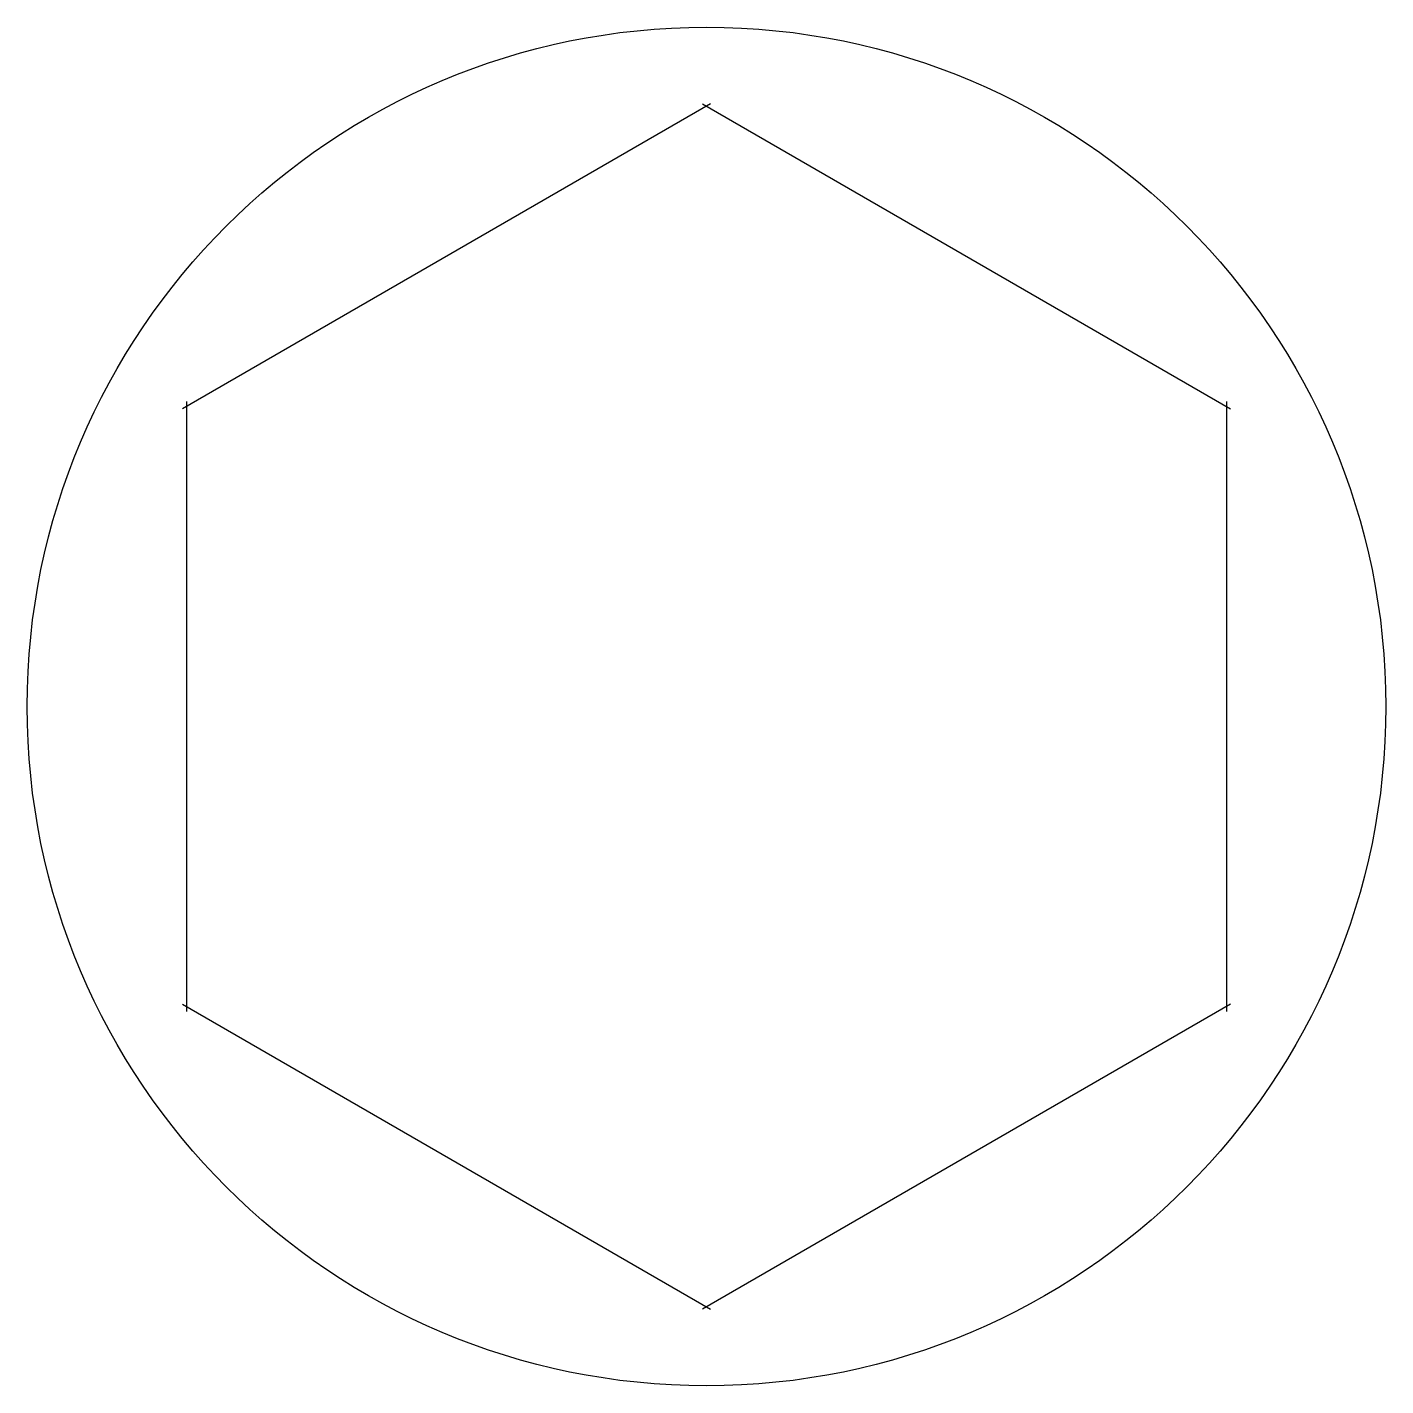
# Model space of a CAD drawing. Header units: millimetres. Extents: x -8.2 to 8.2, y -8.2 to 8.2.
import ezdxf

# ---------------------------------------------------------------- set-up
doc = ezdxf.new("R2010")
doc.units = ezdxf.units.MM
doc.layers.get('0').update_dxf_attribs({"linetype": 'CONTINUOUS', "lineweight": 25, "true_color": 0x000000})

msp = doc.modelspace()

# ---------------------------------------------------------------- linework, layer by layer
for p, q in [((0.05, 7.275), (-6.325, 3.594)), ((-0.05, 7.275), (6.325, 3.594)), ((-6.275, 3.681), (-6.275, -3.681)), ((6.275, 3.681), (6.275, -3.681)), ((-6.325, -3.594), (0.05, -7.275)), ((6.325, -3.594), (-0.05, -7.275))]:
    msp.add_line(p, q)
msp.add_circle((0, 0), 8.2)

doc.saveas('drawing.dxf')
